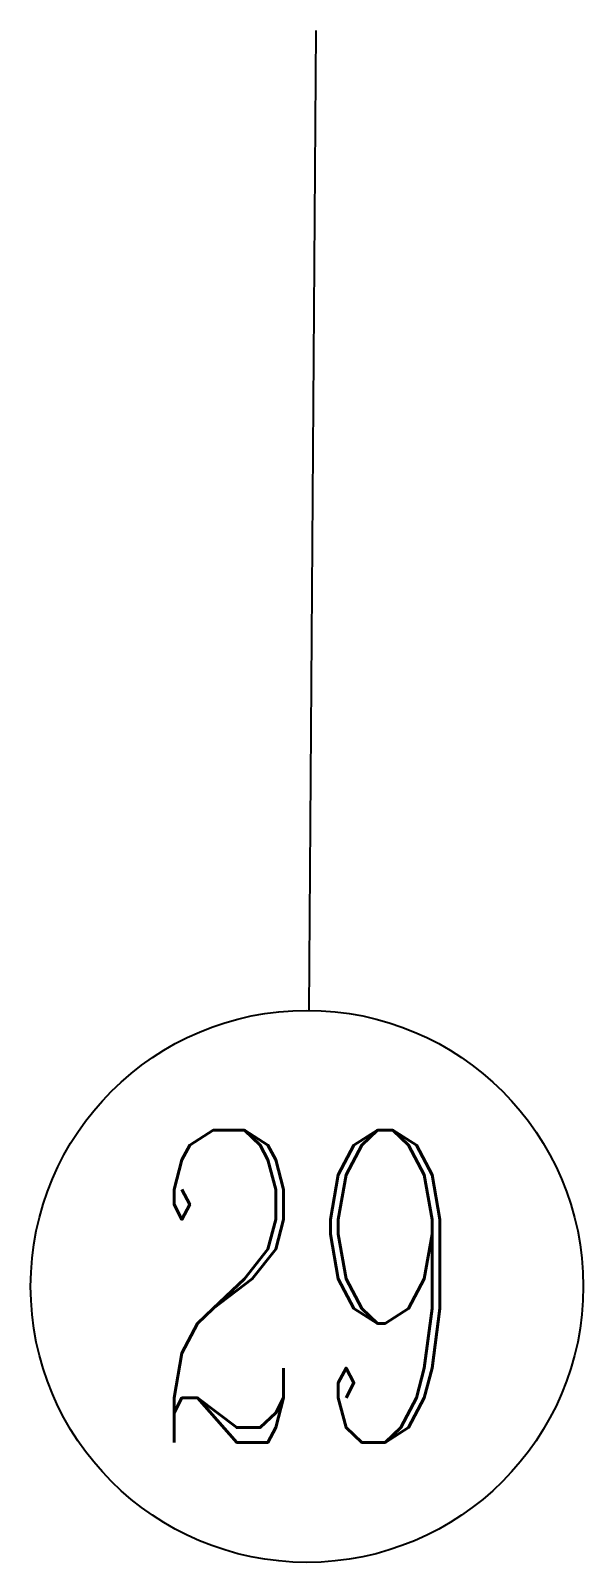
# Model space of a CAD drawing. Extents: x 791398 to 2325386, y -987887 to -518217.
# Drawn here: x 1704629 to 1705429, y -777931 to -775712 of the extents above; entities that cross this region are included whole.
import ezdxf
from ezdxf.enums import TextEntityAlignment as Align

# ---------------------------------------------------------------- set-up
doc = ezdxf.new("R2010")
doc.units = 0
doc.header["$LTSCALE"] = 1000
doc.header["$MEASUREMENT"] = 0
doc.layers.add('AXIS', color=3, linetype='Continuous')
doc.layers.add('AXIS_TEXT', color=7, linetype='Continuous')
doc.styles.add('_TCH_AXIS', font='COMPLEX', dxfattribs={"bigfont": 'GBCBIG'})
doc.styles.add('COMPLEX', font='COMPLEX')

# ---------------------------------------------------------------- blocks, each defined once
blk = doc.blocks.new('_AXISO')
blk.add_circle((0, 0), 0.5)
at = {"layer": 'AXIS_TEXT', "style": 'COMPLEX', "width": 1.041667}
blk.add_attdef('A', text='', height=0.56, dxfattribs=at).set_placement((-0.25, -0.28), (0.25, -0.28), align=Align.FIT)

msp = doc.modelspace()

# ---------------------------------------------------------------- linework, layer by layer
at = {"layer": 'AXIS'}
msp.add_line((1705042, -775711.5), (1705032, -777131.3), dxfattribs=at)

# ---------------------------------------------------------------- block references
ref = msp.add_blockref('_AXISO', (1705029.1, -777531.3), dxfattribs=dict(at, xscale=800, yscale=800, zscale=800))
ref.add_attrib('A', '29', dxfattribs={"layer": 'AXIS_TEXT', "height": 452.55, "style": '_TCH_AXIS', "width": 0.617647}).set_placement((1704802.9, -777757.5), (1705255.4, -777757.5), align=Align.FIT)

doc.saveas('drawing.dxf')
